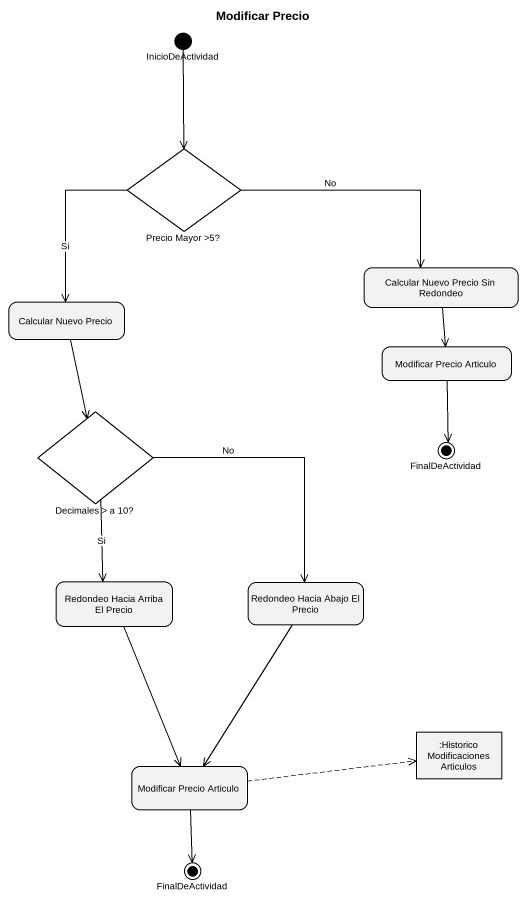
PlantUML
@startuml
title Modificar Precio
hide empty description
state InicioDeActividad <<start>>
state "Precio Mayor >5?" as Precio_Mayor_5 <<choice>>
state "Calcular Nuevo Precio Sin Redondeo" as Calcular_Nuevo_Precio_Sin
state "Calcular Nuevo Precio" as Calcular_Nuevo_Precio
state "Modificar Precio Articulo" as Modificar_Precio_Articulo
state "Decimales > a 10?" as Decimales_a_10 <<choice>>
state FinalDeActividad <<end>>
state "Redondeo Hacia Arriba El Precio" as Redondeo_Hacia_Arriba_El
state "Redondeo Hacia Abajo El Precio" as Redondeo_Hacia_Abajo_El
state ":Historico Modificaciones Articulos" as Historico_Modificaciones <<object>>
state "Modificar Precio Articulo" as Modificar_Precio_Articulo_2
state "FinalDeActividad" as FinalDeActividad_2 <<end>>
InicioDeActividad --> Precio_Mayor_5
Precio_Mayor_5 -right-> Calcular_Nuevo_Precio_Sin : No
Precio_Mayor_5 --> Calcular_Nuevo_Precio : Si
Calcular_Nuevo_Precio_Sin --> Modificar_Precio_Articulo
Calcular_Nuevo_Precio --> Decimales_a_10
Modificar_Precio_Articulo --> FinalDeActividad
Decimales_a_10 --> Redondeo_Hacia_Arriba_El : Si
Decimales_a_10 --> Redondeo_Hacia_Abajo_El : No
Redondeo_Hacia_Arriba_El --> Modificar_Precio_Articulo_2
Redondeo_Hacia_Abajo_El --> Modificar_Precio_Articulo_2
Modificar_Precio_Articulo_2 -right[dashed]-> Historico_Modificaciones
Modificar_Precio_Articulo_2 --> FinalDeActividad_2
@enduml
